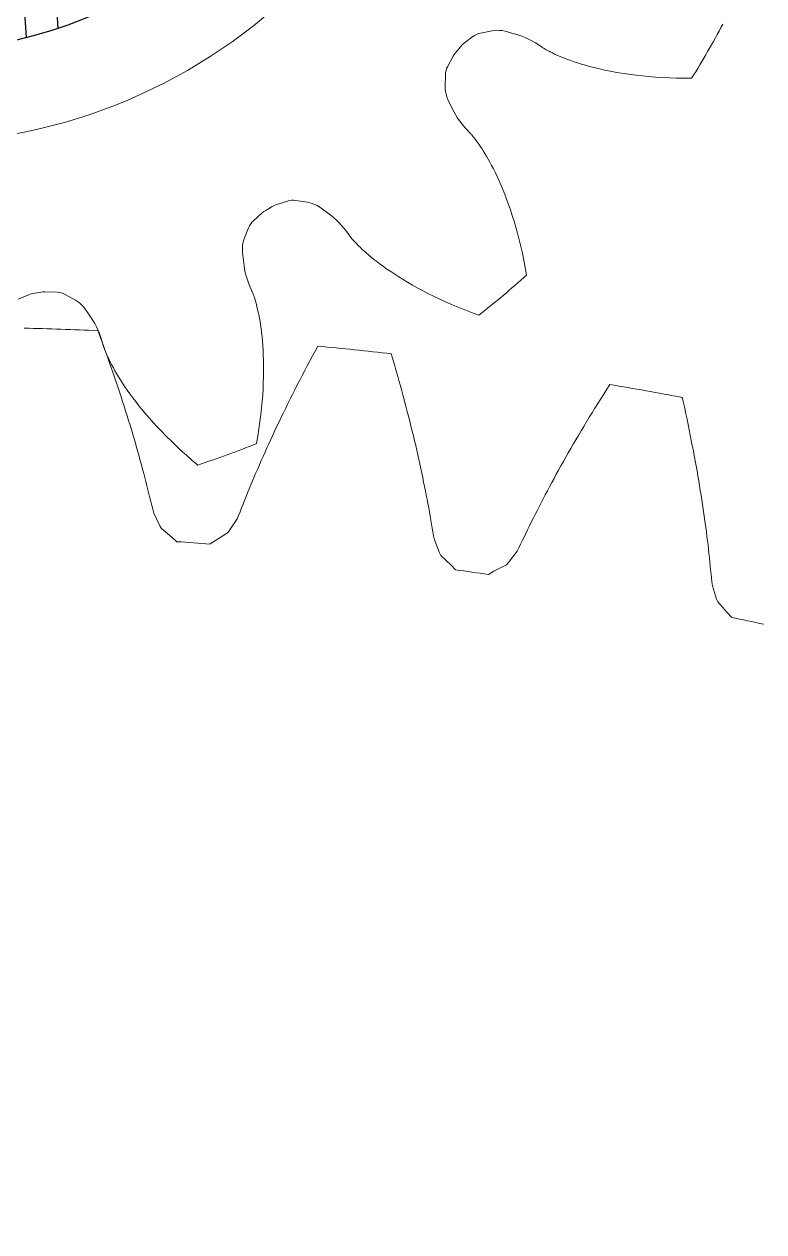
# Model space of a CAD drawing. Header units: millimetres. Extents: x 278858 to 279223, y 218711 to 219074.
# Drawn here: x 278984.47 to 278992.54, y 218956.96 to 218970.13 of the extents above; entities that cross this region are included whole.
import ezdxf

# ---------------------------------------------------------------- set-up
doc = ezdxf.new("R2010")
doc.units = ezdxf.units.MM
doc.header["$LTSCALE"] = 2
doc.layers.add('AM_9', color=251, linetype='Continuous', lineweight=15)

# ---------------------------------------------------------------- blocks, each defined once
blk = doc.blocks.new('lancetta sec')
h = blk.add_hatch()
h.set_pattern_fill('_USER', color=256, scale=0.35, angle=45, style=0, pattern_type=0)
h.set_pattern_definition([(45, (-332841.5242, -222688.39116), (-0.2474873734, 0.2474873734), [])])
h.paths.add_polyline_path([(4.776, 1.478), (1.5, 7.59), (1.5, 21.968), (0, 26.237), (-1.5, 21.968), (-1.5, 7.59), (-4.776, 1.478, 1.356354)])
h.paths.add_polyline_path([(-3, 0, -1), (3, 0, -1)], flags=16)
h.paths.add_polyline_path([(2, 0, 1), (-2, 0, 1)], flags=0)
blk.add_arc((0, 0), 5, 162.8005, 17.1995)

msp = doc.modelspace()

# ---------------------------------------------------------------- linework, layer by layer
for radius in [30.237, 26.237]:
    msp.add_circle((278983.271, 218974.828), radius)
at = {"layer": 'AM_9'}
for p, q in [((278989.265, 218969.911), (278989.37, 218969.991)), ((278989.37, 218969.991), (278989.388, 218970.004)), ((278989.388, 218970.004), (278989.408, 218970.015)), ((278989.408, 218970.015), (278989.43, 218970.024)), ((278989.43, 218970.024), (278989.454, 218970.03)), ((278989.454, 218970.03), (278989.58, 218970.055)), ((278989.58, 218970.055), (278989.605, 218970.059)), ((278989.605, 218970.059), (278989.632, 218970.06)), ((278989.632, 218970.06), (278989.661, 218970.059)), ((278989.661, 218970.059), (278989.691, 218970.056)), ((278989.691, 218970.056), (278989.724, 218970.049)), ((278989.724, 218970.049), (278989.758, 218970.04)), ((278989.758, 218970.04), (278989.871, 218970.006)), ((278989.871, 218970.006), (278989.905, 218969.995)), ((278989.905, 218969.995), (278989.94, 218969.981)), ((278989.94, 218969.981), (278989.976, 218969.964)), ((278989.235, 218969.879), (278989.249, 218969.896)), ((278989.249, 218969.896), (278989.265, 218969.911)), ((278989.976, 218969.964), (278990.014, 218969.944)), ((278990.014, 218969.944), (278990.053, 218969.922)), ((278990.053, 218969.922), (278990.127, 218969.874)), ((278990.127, 218969.874), (278990.13, 218969.872)), ((278990.13, 218969.872), (278990.134, 218969.869)), ((278990.134, 218969.869), (278990.141, 218969.865)), ((278990.141, 218969.865), (278990.149, 218969.86)), ((278990.149, 218969.86), (278990.159, 218969.854)), ((278990.159, 218969.854), (278990.171, 218969.847)), ((278990.171, 218969.847), (278990.185, 218969.839)), ((278989.094, 218969.662), (278989.155, 218969.779)), ((278989.155, 218969.779), (278989.167, 218969.797)), ((278989.167, 218969.797), (278989.181, 218969.815)), ((278990.185, 218969.839), (278990.201, 218969.831)), ((278990.201, 218969.831), (278990.219, 218969.821)), ((278990.219, 218969.821), (278990.239, 218969.812)), ((278990.239, 218969.812), (278990.261, 218969.801)), ((278990.261, 218969.801), (278990.285, 218969.79)), ((278990.285, 218969.79), (278990.311, 218969.779)), ((278990.311, 218969.779), (278990.34, 218969.767)), ((278990.34, 218969.767), (278990.37, 218969.755)), ((278990.37, 218969.755), (278990.403, 218969.742)), ((278990.403, 218969.742), (278990.437, 218969.73)), ((278990.437, 218969.73), (278990.474, 218969.717)), ((278990.474, 218969.717), (278990.513, 218969.704)), ((278989.07, 218969.573), (278989.072, 218969.598)), ((278989.072, 218969.598), (278989.077, 218969.621)), ((278989.077, 218969.621), (278989.084, 218969.643)), ((278989.084, 218969.643), (278989.094, 218969.662)), ((278990.513, 218969.704), (278990.554, 218969.692)), ((278990.554, 218969.692), (278990.598, 218969.679)), ((278990.598, 218969.679), (278990.643, 218969.666)), ((278990.643, 218969.666), (278990.691, 218969.654)), ((278990.691, 218969.654), (278990.741, 218969.642)), ((278990.741, 218969.642), (278990.793, 218969.63)), ((278990.793, 218969.63), (278990.848, 218969.618)), ((278990.848, 218969.618), (278990.904, 218969.607)), ((278990.904, 218969.607), (278990.963, 218969.597)), ((278990.963, 218969.597), (278991.024, 218969.587)), ((278991.024, 218969.587), (278991.088, 218969.578)), ((278991.088, 218969.578), (278991.153, 218969.57)), ((278989.067, 218969.444), (278989.07, 218969.573)), ((278991.153, 218969.57), (278991.221, 218969.562)), ((278991.221, 218969.562), (278991.291, 218969.555)), ((278991.291, 218969.555), (278991.363, 218969.549)), ((278991.363, 218969.549), (278991.437, 218969.544)), ((278991.437, 218969.544), (278991.514, 218969.541)), ((278991.514, 218969.541), (278991.592, 218969.538)), ((278991.592, 218969.538), (278991.673, 218969.536)), ((278991.673, 218969.536), (278991.756, 218969.536)), ((278989.068, 218969.419), (278989.067, 218969.444)), ((278989.071, 218969.392), (278989.068, 218969.419)), ((278989.077, 218969.364), (278989.071, 218969.392)), ((278989.086, 218969.335), (278989.077, 218969.364)), ((278989.098, 218969.304), (278989.086, 218969.335)), ((278989.113, 218969.272), (278989.098, 218969.304)), ((278989.166, 218969.166), (278989.113, 218969.272)), ((278989.183, 218969.135), (278989.166, 218969.166)), ((278989.203, 218969.103), (278989.183, 218969.135)), ((278989.226, 218969.07), (278989.203, 218969.103)), ((278989.252, 218969.036), (278989.226, 218969.07)), ((278989.281, 218969.001), (278989.252, 218969.036)), ((278989.341, 218968.937), (278989.281, 218969.001)), ((278989.343, 218968.935), (278989.341, 218968.937)), ((278989.347, 218968.931), (278989.343, 218968.935)), ((278989.352, 218968.925), (278989.347, 218968.931)), ((278989.359, 218968.918), (278989.352, 218968.925)), ((278989.366, 218968.909), (278989.359, 218968.918)), ((278989.375, 218968.898), (278989.366, 218968.909)), ((278989.385, 218968.886), (278989.375, 218968.898)), ((278989.396, 218968.871), (278989.385, 218968.886)), ((278989.409, 218968.855), (278989.396, 218968.871)), ((278989.422, 218968.837), (278989.409, 218968.855)), ((278989.436, 218968.817), (278989.422, 218968.837)), ((278989.451, 218968.796), (278989.436, 218968.817)), ((278989.467, 218968.772), (278989.451, 218968.796)), ((278989.483, 218968.746), (278989.467, 218968.772)), ((278989.5, 218968.718), (278989.483, 218968.746)), ((278989.518, 218968.688), (278989.5, 218968.718)), ((278989.536, 218968.656), (278989.518, 218968.688)), ((278989.555, 218968.622), (278989.536, 218968.656)), ((278989.575, 218968.586), (278989.555, 218968.622)), ((278989.595, 218968.548), (278989.575, 218968.586)), ((278989.615, 218968.507), (278989.595, 218968.548)), ((278989.635, 218968.465), (278989.615, 218968.507)), ((278989.655, 218968.42), (278989.635, 218968.465)), ((278989.676, 218968.373), (278989.655, 218968.42)), ((278989.697, 218968.323), (278989.676, 218968.373)), ((278989.718, 218968.272), (278989.697, 218968.323)), ((278989.738, 218968.218), (278989.718, 218968.272)), ((278987.182, 218968.138), (278987.202, 218968.149)), ((278987.202, 218968.149), (278987.222, 218968.157)), ((278987.222, 218968.157), (278987.348, 218968.197)), ((278987.348, 218968.197), (278987.369, 218968.203)), ((278987.369, 218968.203), (278987.391, 218968.206)), ((278987.391, 218968.206), (278987.415, 218968.207)), ((278987.415, 218968.207), (278987.44, 218968.204)), ((278987.44, 218968.204), (278987.567, 218968.186)), ((278987.567, 218968.186), (278987.592, 218968.18)), ((278987.592, 218968.18), (278987.617, 218968.172)), ((278987.617, 218968.172), (278987.644, 218968.161)), ((278987.644, 218968.161), (278987.672, 218968.148)), ((278987.672, 218968.148), (278987.7, 218968.131)), ((278987.7, 218968.131), (278987.729, 218968.111)), ((278989.759, 218968.161), (278989.738, 218968.218)), ((278989.779, 218968.103), (278989.759, 218968.161)), ((278986.976, 218967.982), (278987.073, 218968.071)), ((278987.073, 218968.071), (278987.09, 218968.085)), ((278987.09, 218968.085), (278987.11, 218968.096)), ((278987.729, 218968.111), (278987.824, 218968.04)), ((278987.824, 218968.04), (278987.851, 218968.017)), ((278987.851, 218968.017), (278987.879, 218967.992)), ((278989.799, 218968.042), (278989.779, 218968.103)), ((278989.819, 218967.979), (278989.799, 218968.042)), ((278986.876, 218967.786), (278986.923, 218967.906)), ((278986.923, 218967.906), (278986.934, 218967.929)), ((278986.934, 218967.929), (278986.946, 218967.949)), ((278986.946, 218967.949), (278986.96, 218967.967)), ((278986.96, 218967.967), (278986.976, 218967.982)), ((278987.879, 218967.992), (278987.908, 218967.964)), ((278987.908, 218967.964), (278987.937, 218967.933)), ((278987.937, 218967.933), (278987.966, 218967.898)), ((278987.966, 218967.898), (278988.019, 218967.828)), ((278989.838, 218967.914), (278989.819, 218967.979)), ((278989.857, 218967.846), (278989.838, 218967.914)), ((278986.858, 218967.708), (278986.862, 218967.736)), ((278986.862, 218967.736), (278986.868, 218967.763)), ((278986.868, 218967.763), (278986.876, 218967.786)), ((278988.019, 218967.828), (278988.021, 218967.825)), ((278988.021, 218967.825), (278988.024, 218967.821)), ((278988.024, 218967.821), (278988.029, 218967.815)), ((278988.029, 218967.815), (278988.035, 218967.807)), ((278988.035, 218967.807), (278988.042, 218967.798)), ((278988.042, 218967.798), (278988.051, 218967.787)), ((278988.051, 218967.787), (278988.062, 218967.775)), ((278988.062, 218967.775), (278988.074, 218967.762)), ((278988.074, 218967.762), (278988.088, 218967.747)), ((278988.088, 218967.747), (278988.103, 218967.731)), ((278989.875, 218967.776), (278989.857, 218967.846)), ((278989.893, 218967.704), (278989.875, 218967.776)), ((278986.857, 218967.677), (278986.858, 218967.708)), ((278986.857, 218967.644), (278986.857, 218967.677)), ((278986.86, 218967.609), (278986.857, 218967.644)), ((278986.874, 218967.491), (278986.86, 218967.609)), ((278988.103, 218967.731), (278988.12, 218967.714)), ((278988.12, 218967.714), (278988.139, 218967.695)), ((278988.139, 218967.695), (278988.16, 218967.675)), ((278988.16, 218967.675), (278988.182, 218967.655)), ((278988.182, 218967.655), (278988.207, 218967.633)), ((278988.207, 218967.633), (278988.233, 218967.61)), ((278988.233, 218967.61), (278988.261, 218967.586)), ((278989.91, 218967.629), (278989.893, 218967.704)), ((278989.926, 218967.552), (278989.91, 218967.629)), ((278986.879, 218967.456), (278986.874, 218967.491)), ((278988.261, 218967.586), (278988.291, 218967.562)), ((278988.291, 218967.562), (278988.324, 218967.537)), ((278988.324, 218967.537), (278988.358, 218967.51)), ((278988.358, 218967.51), (278988.395, 218967.484)), ((278988.395, 218967.484), (278988.433, 218967.456)), ((278989.942, 218967.473), (278989.926, 218967.552)), ((278989.956, 218967.391), (278989.942, 218967.473)), ((278986.887, 218967.419), (278986.879, 218967.456)), ((278986.897, 218967.381), (278986.887, 218967.419)), ((278986.91, 218967.34), (278986.897, 218967.381)), ((278986.925, 218967.297), (278986.91, 218967.34)), ((278988.433, 218967.456), (278988.474, 218967.428)), ((278988.474, 218967.428), (278988.517, 218967.4)), ((278988.517, 218967.4), (278988.562, 218967.371)), ((278988.562, 218967.371), (278988.609, 218967.341)), ((278988.609, 218967.341), (278988.658, 218967.312)), ((278984.658, 218967.204), (278984.68, 218967.207)), ((278984.68, 218967.207), (278984.702, 218967.208)), ((278984.702, 218967.208), (278984.834, 218967.203)), ((278986.96, 218967.216), (278986.925, 218967.297)), ((278986.961, 218967.213), (278986.96, 218967.216)), ((278986.963, 218967.208), (278986.961, 218967.213)), ((278986.966, 218967.201), (278986.963, 218967.208)), ((278988.658, 218967.312), (278988.71, 218967.282)), ((278988.71, 218967.282), (278988.764, 218967.251)), ((278988.764, 218967.251), (278988.821, 218967.221)), ((278988.821, 218967.221), (278988.879, 218967.191)), ((278984.411, 218967.128), (278984.532, 218967.179)), ((278984.532, 218967.179), (278984.553, 218967.185)), ((278984.553, 218967.185), (278984.576, 218967.189)), ((278984.834, 218967.203), (278984.856, 218967.201)), ((278984.856, 218967.201), (278984.878, 218967.197)), ((278984.878, 218967.197), (278984.9, 218967.189)), ((278984.9, 218967.189), (278984.923, 218967.178)), ((278984.923, 218967.178), (278985.036, 218967.117)), ((278985.036, 218967.117), (278985.057, 218967.104)), ((278985.057, 218967.104), (278985.079, 218967.087)), ((278985.079, 218967.087), (278985.1, 218967.068)), ((278986.97, 218967.192), (278986.966, 218967.201)), ((278986.974, 218967.181), (278986.97, 218967.192)), ((278986.979, 218967.168), (278986.974, 218967.181)), ((278986.984, 218967.153), (278986.979, 218967.168)), ((278986.99, 218967.136), (278986.984, 218967.153)), ((278986.995, 218967.116), (278986.99, 218967.136)), ((278987.002, 218967.095), (278986.995, 218967.116)), ((278987.008, 218967.071), (278987.002, 218967.095)), ((278988.879, 218967.191), (278988.94, 218967.16)), ((278988.94, 218967.16), (278989.004, 218967.13)), ((278989.004, 218967.13), (278989.07, 218967.1)), ((278989.07, 218967.1), (278989.138, 218967.07)), ((278985.1, 218967.068), (278985.121, 218967.045)), ((278985.121, 218967.045), (278985.142, 218967.02)), ((278985.142, 218967.02), (278985.163, 218966.991)), ((278985.163, 218966.991), (278985.227, 218966.892)), ((278987.015, 218967.046), (278987.008, 218967.071)), ((278987.021, 218967.018), (278987.015, 218967.046)), ((278987.028, 218966.988), (278987.021, 218967.018)), ((278987.035, 218966.956), (278987.028, 218966.988)), ((278987.041, 218966.922), (278987.035, 218966.956)), ((278989.138, 218967.07), (278989.208, 218967.04)), ((278989.208, 218967.04), (278989.281, 218967.011)), ((278989.281, 218967.011), (278989.356, 218966.982)), ((278989.356, 218966.982), (278989.434, 218966.953)), ((278985.227, 218966.892), (278985.246, 218966.862)), ((278985.246, 218966.862), (278985.263, 218966.828)), ((278985.263, 218966.828), (278985.28, 218966.792)), ((278987.048, 218966.886), (278987.041, 218966.922)), ((278987.054, 218966.847), (278987.048, 218966.886)), ((278987.06, 218966.807), (278987.054, 218966.847)), ((278985.3, 218966.727), (278985.278, 218966.785)), ((278985.28, 218966.792), (278985.297, 218966.753)), ((278985.297, 218966.753), (278985.312, 218966.71)), ((278985.321, 218966.669), (278985.3, 218966.727)), ((278985.312, 218966.71), (278985.338, 218966.626)), ((278987.065, 218966.764), (278987.06, 218966.807)), ((278987.07, 218966.719), (278987.065, 218966.764)), ((278987.075, 218966.672), (278987.07, 218966.719)), ((278985.342, 218966.613), (278985.321, 218966.669)), ((278985.338, 218966.626), (278985.339, 218966.623)), ((278985.339, 218966.623), (278985.341, 218966.618)), ((278985.341, 218966.618), (278985.343, 218966.61)), ((278985.362, 218966.556), (278985.342, 218966.613)), ((278985.343, 218966.61), (278985.346, 218966.601)), ((278985.346, 218966.601), (278985.35, 218966.59)), ((278985.35, 218966.59), (278985.355, 218966.577)), ((278985.355, 218966.577), (278985.361, 218966.562)), ((278985.361, 218966.562), (278985.367, 218966.545)), ((278985.383, 218966.5), (278985.362, 218966.556)), ((278987.079, 218966.623), (278987.075, 218966.672)), ((278987.082, 218966.571), (278987.079, 218966.623)), ((278987.084, 218966.518), (278987.082, 218966.571)), ((278987.65, 218966.562), (278987.621, 218966.509)), ((278987.68, 218966.617), (278987.65, 218966.562)), ((278985.367, 218966.545), (278985.375, 218966.527)), ((278985.375, 218966.527), (278985.384, 218966.506)), ((278985.403, 218966.444), (278985.383, 218966.5)), ((278985.384, 218966.506), (278985.394, 218966.484)), ((278985.394, 218966.484), (278985.406, 218966.46)), ((278985.422, 218966.389), (278985.403, 218966.444)), ((278985.406, 218966.46), (278985.418, 218966.435)), ((278985.418, 218966.435), (278985.433, 218966.408)), ((278987.086, 218966.462), (278987.084, 218966.518)), ((278987.087, 218966.404), (278987.086, 218966.462)), ((278987.592, 218966.455), (278987.564, 218966.402)), ((278987.621, 218966.509), (278987.592, 218966.455)), ((278988.496, 218966.474), (278988.479, 218966.533)), ((278988.514, 218966.415), (278988.496, 218966.474)), ((278985.441, 218966.334), (278985.422, 218966.389)), ((278985.433, 218966.408), (278985.448, 218966.379)), ((278985.46, 218966.279), (278985.441, 218966.334)), ((278985.448, 218966.379), (278985.465, 218966.348)), ((278985.465, 218966.348), (278985.483, 218966.316)), ((278985.483, 218966.316), (278985.503, 218966.283)), ((278987.086, 218966.283), (278987.087, 218966.345)), ((278987.087, 218966.345), (278987.087, 218966.404)), ((278987.509, 218966.297), (278987.482, 218966.245)), ((278987.536, 218966.349), (278987.509, 218966.297)), ((278987.564, 218966.402), (278987.536, 218966.349)), ((278988.531, 218966.357), (278988.514, 218966.415)), ((278988.547, 218966.299), (278988.531, 218966.357)), ((278988.563, 218966.241), (278988.547, 218966.299)), ((278985.478, 218966.225), (278985.46, 218966.279)), ((278985.497, 218966.171), (278985.478, 218966.225)), ((278985.514, 218966.118), (278985.497, 218966.171)), ((278985.503, 218966.283), (278985.525, 218966.248)), ((278985.525, 218966.248), (278985.548, 218966.212)), ((278985.548, 218966.212), (278985.573, 218966.174)), ((278985.573, 218966.174), (278985.6, 218966.135)), ((278987.081, 218966.153), (278987.084, 218966.219)), ((278987.084, 218966.219), (278987.086, 218966.283)), ((278987.455, 218966.193), (278987.429, 218966.141)), ((278987.482, 218966.245), (278987.455, 218966.193)), ((278988.579, 218966.184), (278988.563, 218966.241)), ((278988.595, 218966.128), (278988.579, 218966.184)), ((278990.863, 218966.198), (278990.83, 218966.146)), ((278985.532, 218966.065), (278985.514, 218966.118)), ((278985.549, 218966.012), (278985.532, 218966.065)), ((278985.6, 218966.135), (278985.629, 218966.095)), ((278985.629, 218966.095), (278985.659, 218966.054)), ((278985.659, 218966.054), (278985.692, 218966.011)), ((278987.072, 218966.015), (278987.077, 218966.085)), ((278987.077, 218966.085), (278987.081, 218966.153)), ((278987.378, 218966.04), (278987.353, 218965.989)), ((278987.403, 218966.09), (278987.378, 218966.04)), ((278987.429, 218966.141), (278987.403, 218966.09)), ((278988.61, 218966.071), (278988.595, 218966.128)), ((278988.625, 218966.016), (278988.61, 218966.071)), ((278990.765, 218966.043), (278990.733, 218965.992)), ((278990.797, 218966.094), (278990.765, 218966.043)), ((278990.83, 218966.146), (278990.797, 218966.094)), ((278991.668, 218965.998), (278991.654, 218966.058)), ((278985.566, 218965.96), (278985.549, 218966.012)), ((278985.582, 218965.908), (278985.566, 218965.96)), ((278985.598, 218965.857), (278985.582, 218965.908)), ((278985.692, 218966.011), (278985.726, 218965.967)), ((278985.726, 218965.967), (278985.763, 218965.922)), ((278985.763, 218965.922), (278985.801, 218965.876)), ((278987.057, 218965.869), (278987.065, 218965.943)), ((278987.065, 218965.943), (278987.072, 218966.015)), ((278987.304, 218965.89), (278987.28, 218965.84)), ((278987.328, 218965.939), (278987.304, 218965.89)), ((278987.353, 218965.989), (278987.328, 218965.939)), ((278988.64, 218965.96), (278988.625, 218966.016)), ((278988.654, 218965.905), (278988.64, 218965.96)), ((278988.668, 218965.851), (278988.654, 218965.905)), ((278990.67, 218965.89), (278990.64, 218965.84)), ((278990.701, 218965.941), (278990.67, 218965.89)), ((278990.733, 218965.992), (278990.701, 218965.941)), ((278991.681, 218965.938), (278991.668, 218965.998)), ((278991.694, 218965.879), (278991.681, 218965.938)), ((278985.614, 218965.806), (278985.598, 218965.857)), ((278985.63, 218965.756), (278985.614, 218965.806)), ((278985.801, 218965.876), (278985.842, 218965.83)), ((278985.842, 218965.83), (278985.884, 218965.782)), ((278985.884, 218965.782), (278985.929, 218965.733)), ((278987.036, 218965.715), (278987.047, 218965.793)), ((278987.047, 218965.793), (278987.057, 218965.869)), ((278987.256, 218965.791), (278987.233, 218965.743)), ((278987.28, 218965.84), (278987.256, 218965.791)), ((278988.682, 218965.797), (278988.668, 218965.851)), ((278988.695, 218965.743), (278988.682, 218965.797)), ((278990.609, 218965.79), (278990.58, 218965.741)), ((278990.64, 218965.84), (278990.609, 218965.79)), ((278991.706, 218965.82), (278991.694, 218965.879)), ((278991.718, 218965.761), (278991.706, 218965.82)), ((278991.73, 218965.703), (278991.718, 218965.761)), ((278985.645, 218965.706), (278985.63, 218965.756)), ((278985.66, 218965.656), (278985.645, 218965.706)), ((278985.674, 218965.607), (278985.66, 218965.656)), ((278985.929, 218965.733), (278985.976, 218965.684)), ((278985.976, 218965.684), (278986.025, 218965.634)), ((278986.025, 218965.634), (278986.077, 218965.583)), ((278987.009, 218965.554), (278987.024, 218965.635)), ((278987.024, 218965.635), (278987.036, 218965.715)), ((278987.188, 218965.647), (278987.166, 218965.599)), ((278987.211, 218965.695), (278987.188, 218965.647)), ((278987.233, 218965.743), (278987.211, 218965.695)), ((278988.708, 218965.69), (278988.695, 218965.743)), ((278988.721, 218965.637), (278988.708, 218965.69)), ((278988.734, 218965.585), (278988.721, 218965.637)), ((278990.521, 218965.643), (278990.493, 218965.595)), ((278990.55, 218965.692), (278990.521, 218965.643)), ((278990.58, 218965.741), (278990.55, 218965.692)), ((278991.742, 218965.646), (278991.73, 218965.703)), ((278991.753, 218965.589), (278991.742, 218965.646)), ((278985.688, 218965.558), (278985.674, 218965.607)), ((278985.702, 218965.51), (278985.688, 218965.558)), ((278985.716, 218965.462), (278985.702, 218965.51)), ((278986.077, 218965.583), (278986.13, 218965.531)), ((278986.13, 218965.531), (278986.186, 218965.479)), ((278987.123, 218965.506), (278987.103, 218965.459)), ((278987.145, 218965.552), (278987.123, 218965.506)), ((278987.166, 218965.599), (278987.145, 218965.552)), ((278988.746, 218965.533), (278988.734, 218965.585)), ((278988.758, 218965.482), (278988.746, 218965.533)), ((278990.437, 218965.499), (278990.41, 218965.451)), ((278990.465, 218965.546), (278990.437, 218965.499)), ((278990.493, 218965.595), (278990.465, 218965.546)), ((278991.764, 218965.532), (278991.753, 218965.589)), ((278991.775, 218965.476), (278991.764, 218965.532)), ((278985.729, 218965.415), (278985.716, 218965.462)), ((278985.742, 218965.367), (278985.729, 218965.415)), ((278985.755, 218965.321), (278985.742, 218965.367)), ((278986.186, 218965.479), (278986.245, 218965.427)), ((278986.245, 218965.427), (278986.306, 218965.374)), ((278986.306, 218965.374), (278986.369, 218965.32)), ((278987.062, 218965.368), (278987.042, 218965.323)), ((278987.082, 218965.413), (278987.062, 218965.368)), ((278987.103, 218965.459), (278987.082, 218965.413)), ((278988.769, 218965.431), (278988.758, 218965.482)), ((278988.781, 218965.38), (278988.769, 218965.431)), ((278988.792, 218965.33), (278988.781, 218965.38)), ((278990.383, 218965.404), (278990.357, 218965.357)), ((278990.41, 218965.451), (278990.383, 218965.404)), ((278991.785, 218965.42), (278991.775, 218965.476)), ((278991.796, 218965.365), (278991.785, 218965.42)), ((278991.805, 218965.31), (278991.796, 218965.365)), ((278985.767, 218965.275), (278985.755, 218965.321)), ((278985.78, 218965.229), (278985.767, 218965.275)), ((278987.003, 218965.234), (278986.985, 218965.19)), ((278987.023, 218965.278), (278987.003, 218965.234)), ((278987.042, 218965.323), (278987.023, 218965.278)), ((278988.803, 218965.281), (278988.792, 218965.33)), ((278988.813, 218965.231), (278988.803, 218965.281)), ((278988.823, 218965.183), (278988.813, 218965.231)), ((278990.305, 218965.264), (278990.28, 218965.219)), ((278990.331, 218965.311), (278990.305, 218965.264)), ((278990.357, 218965.357), (278990.331, 218965.311)), ((278991.815, 218965.256), (278991.805, 218965.31)), ((278991.824, 218965.202), (278991.815, 218965.256)), ((278985.791, 218965.184), (278985.78, 218965.229)), ((278985.803, 218965.139), (278985.791, 218965.184)), ((278985.814, 218965.094), (278985.803, 218965.139)), ((278986.948, 218965.103), (278986.93, 218965.06)), ((278986.966, 218965.146), (278986.948, 218965.103)), ((278986.985, 218965.19), (278986.966, 218965.146)), ((278988.833, 218965.134), (278988.823, 218965.183)), ((278988.843, 218965.087), (278988.833, 218965.134)), ((278990.231, 218965.128), (278990.207, 218965.083)), ((278990.255, 218965.173), (278990.231, 218965.128)), ((278990.28, 218965.219), (278990.255, 218965.173)), ((278991.834, 218965.148), (278991.824, 218965.202)), ((278991.842, 218965.095), (278991.834, 218965.148)), ((278985.825, 218965.05), (278985.814, 218965.094)), ((278985.836, 218965.007), (278985.825, 218965.05)), ((278985.847, 218964.964), (278985.836, 218965.007)), ((278986.896, 218964.975), (278986.879, 218964.934)), ((278986.913, 218965.017), (278986.896, 218964.975)), ((278986.93, 218965.06), (278986.913, 218965.017)), ((278988.853, 218965.039), (278988.843, 218965.087)), ((278988.862, 218964.992), (278988.853, 218965.039)), ((278988.871, 218964.946), (278988.862, 218964.992)), ((278990.16, 218964.995), (278990.137, 218964.951)), ((278990.183, 218965.039), (278990.16, 218964.995)), ((278990.207, 218965.083), (278990.183, 218965.039)), ((278991.851, 218965.042), (278991.842, 218965.095)), ((278991.859, 218964.99), (278991.851, 218965.042)), ((278991.867, 218964.939), (278991.859, 218964.99)), ((278985.857, 218964.921), (278985.847, 218964.964)), ((278985.867, 218964.879), (278985.857, 218964.921)), ((278985.877, 218964.837), (278985.867, 218964.879)), ((278985.889, 218964.796), (278985.877, 218964.837)), ((278986.847, 218964.852), (278986.831, 218964.811)), ((278986.863, 218964.893), (278986.847, 218964.852)), ((278986.879, 218964.934), (278986.863, 218964.893)), ((278988.879, 218964.9), (278988.871, 218964.946)), ((278988.888, 218964.854), (278988.879, 218964.9)), ((278988.896, 218964.809), (278988.888, 218964.854)), ((278990.092, 218964.865), (278990.07, 218964.822)), ((278990.114, 218964.908), (278990.092, 218964.865)), ((278990.137, 218964.951), (278990.114, 218964.908)), ((278991.875, 218964.888), (278991.867, 218964.939)), ((278991.883, 218964.837), (278991.875, 218964.888)), ((278991.89, 218964.787), (278991.883, 218964.837)), ((278985.956, 218964.657), (278985.889, 218964.796)), ((278986.798, 218964.732), (278986.712, 218964.604)), ((278986.815, 218964.771), (278986.798, 218964.732)), ((278986.831, 218964.811), (278986.815, 218964.771)), ((278988.904, 218964.764), (278988.896, 218964.809)), ((278988.912, 218964.72), (278988.904, 218964.764)), ((278988.919, 218964.676), (278988.912, 218964.72)), ((278990.028, 218964.738), (278990.007, 218964.697)), ((278990.049, 218964.78), (278990.028, 218964.738)), ((278990.07, 218964.822), (278990.049, 218964.78)), ((278991.897, 218964.737), (278991.89, 218964.787)), ((278991.904, 218964.687), (278991.897, 218964.737)), ((278985.973, 218964.629), (278985.956, 218964.657)), ((278986.09, 218964.53), (278985.973, 218964.629)), ((278986.692, 218964.579), (278986.561, 218964.497)), ((278986.712, 218964.604), (278986.692, 218964.579)), ((278988.927, 218964.633), (278988.919, 218964.676)), ((278988.934, 218964.59), (278988.927, 218964.633)), ((278988.94, 218964.548), (278988.934, 218964.59)), ((278989.947, 218964.575), (278989.928, 218964.535)), ((278989.967, 218964.615), (278989.947, 218964.575)), ((278989.987, 218964.656), (278989.967, 218964.615)), ((278990.007, 218964.697), (278989.987, 218964.656)), ((278991.91, 218964.638), (278991.904, 218964.687)), ((278991.917, 218964.59), (278991.91, 218964.638)), ((278991.923, 218964.542), (278991.917, 218964.59)), ((278986.142, 218964.484), (278986.09, 218964.53)), ((278986.561, 218964.497), (278986.504, 218964.459)), ((278988.95, 218964.506), (278988.94, 218964.548)), ((278989.006, 218964.363), (278988.95, 218964.506)), ((278989.89, 218964.456), (278989.872, 218964.417)), ((278989.909, 218964.495), (278989.89, 218964.456)), ((278989.928, 218964.535), (278989.909, 218964.495)), ((278991.929, 218964.495), (278991.923, 218964.542)), ((278991.935, 218964.448), (278991.929, 218964.495)), ((278991.94, 218964.401), (278991.935, 218964.448)), ((278989.021, 218964.334), (278989.006, 218964.363)), ((278989.132, 218964.227), (278989.021, 218964.334)), ((278989.852, 218964.379), (278989.758, 218964.257)), ((278989.872, 218964.417), (278989.852, 218964.379)), ((278991.945, 218964.355), (278991.94, 218964.401)), ((278991.95, 218964.31), (278991.945, 218964.355)), ((278991.955, 218964.264), (278991.95, 218964.31)), ((278989.18, 218964.177), (278989.132, 218964.227)), ((278989.735, 218964.233), (278989.599, 218964.161)), ((278989.758, 218964.257), (278989.735, 218964.233)), ((278991.96, 218964.22), (278991.955, 218964.264)), ((278991.964, 218964.176), (278991.96, 218964.22)), ((278989.599, 218964.161), (278989.539, 218964.127)), ((278991.968, 218964.132), (278991.964, 218964.176)), ((278991.972, 218964.089), (278991.968, 218964.132)), ((278991.976, 218964.046), (278991.972, 218964.089)), ((278991.983, 218964.003), (278991.976, 218964.046)), ((278992.029, 218963.857), (278991.983, 218964.003)), ((278992.042, 218963.827), (278992.029, 218963.857)), ((278992.145, 218963.712), (278992.042, 218963.827)), ((278992.19, 218963.66), (278992.145, 218963.712))]:
    msp.add_line(p, q, dxfattribs=at)
msp.add_circle((278983.271, 218974.828), 6, dxfattribs=at)
for centre, radius, start, end in [((278983.271, 218974.828), 10, 328.0471, 331.9529), ((278983.271, 218974.828), 7.75, 319.6913, 320.3087), ((278983.271, 218974.828), 7.75, 299.6913, 300.3087), ((278983.271, 218974.828), 10, 308.0471, 311.9529), ((278983.271, 218974.828), 7.75, 279.6913, 280.3087), ((278983.271, 218920.828), 46, 87.4996, 88.5004), ((278983.271, 218920.828), 46, 83.4996, 84.5004), ((278983.271, 218920.828), 46, 79.4996, 80.5004), ((278983.271, 218974.828), 10, 288.0471, 291.9529), ((278983.271, 218920.828), 43.75, 85.7628, 86.2372), ((278983.271, 218920.828), 43.75, 81.7628, 82.2372), ((278983.271, 218920.828), 43.75, 77.7628, 78.2372)]:
    msp.add_arc(centre, radius, start, end, dxfattribs=at)

# ---------------------------------------------------------------- block references
at = {"rotation": 48.57565095650703}
msp.add_blockref('lancetta sec', (278983.271, 218974.828), dxfattribs=at)

doc.saveas('drawing.dxf')
